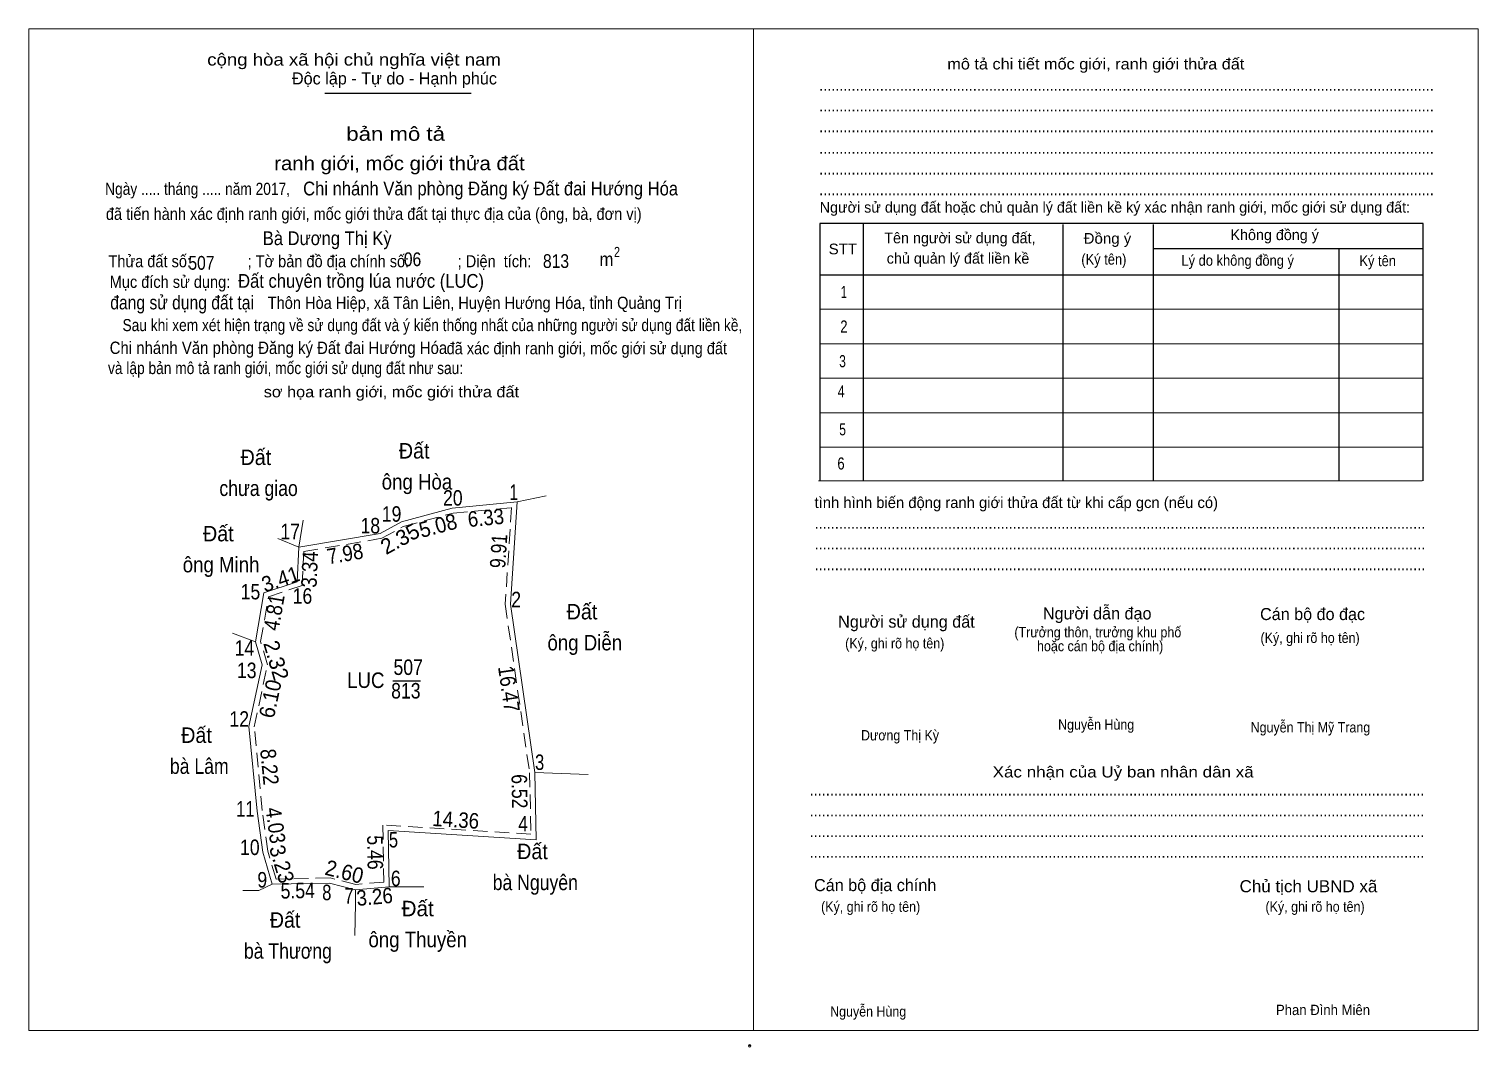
# Model space of a CAD drawing. Header units: metres. Extents: x 548176 to 549603, y 1838219 to 1838515.
# Drawn here: x 549021.5 to 549231.8, y 1838343.4 to 1838491.3 of the extents above; entities that cross this region are included whole.
import ezdxf
from ezdxf.enums import TextEntityAlignment as Align

# ---------------------------------------------------------------- set-up
doc = ezdxf.new("R2010")
doc.units = ezdxf.units.M
doc.header["$LTSCALE"] = 0.7
doc.header["$PDMODE"] = 32
doc.header["$PDSIZE"] = 0.35
doc.linetypes.add('MEDIUM_DASHED', pattern=[4.5, 3, -1.5])
for name, color, linetype in [('17', 7, 'Continuous'), ('25', 7, 'Continuous'), ('6', 7, 'Continuous')]:
    doc.layers.add(name, color=color, linetype=linetype)
doc.layers.add('63', color=7, linetype='Continuous', lineweight=13)
doc.layers.add('7', color=7, linetype='Continuous', lineweight=13)

msp = doc.modelspace()

# ---------------------------------------------------------------- linework, layer by layer
at = {"layer": '63'}
for p, q in [((549096.55, 1838423.45), (549092.34, 1838422.57)), ((549096.55, 1838423.45), (549092.34, 1838422.57)), ((549096.55, 1838423.45), (549092.34, 1838422.57)), ((549061.27, 1838419.93), (549060.63, 1838415.99)), ((549057.57, 1838417.25), (549060.63, 1838415.99)), ((549051.01, 1838403.49), (549054.33, 1838402.23)), ((549094.91, 1838383.29), (549095.1, 1838373.51)), ((549102.63, 1838382.97), (549094.91, 1838383.29)), ((549073.61, 1838374.85), (549073.74, 1838366.65)), ((549073.61, 1838374.85), (549095.1, 1838373.51)), ((549073.74, 1838366.65), (549068.87, 1838366.23)), ((549073.74, 1838366.65), (549068.87, 1838366.23)), ((549068.87, 1838366.23), (549068.88, 1838364.17)), ((549068.87, 1838366.23), (549068.88, 1838364.17)), ((549078.78, 1838366.64), (549073.74, 1838366.65))]:
    msp.add_line(p, q, dxfattribs=at)
at = {"layer": '63', "lineweight": 25}
msp.add_line((549074.27, 1838396.58), (549078.3, 1838396.58), dxfattribs=at)
at = {"layer": '63'}
msp.add_lwpolyline([(549092.34, 1838422.57), (549091.35, 1838407.74), (549094.91, 1838383.29), (549095.1, 1838373.51), (549073.61, 1838374.85), (549073.74, 1838366.65), (549068.87, 1838366.23), (549065.09, 1838367.19), (549056.77, 1838367.03), (549055.39, 1838371.68), (549054.59, 1838377.67), (549053.4, 1838389.93), (549055.31, 1838398.89), (549054.33, 1838402.23), (549055.56, 1838409.35), (549060.41, 1838410.98), (549060.63, 1838415.99), (549072.43, 1838418.01), (549075.53, 1838419.71), (549082.89, 1838421.67)], close=True, dxfattribs=at)
for points in [[(549060.63, 1838415.99), (549072.43, 1838418.01), (549075.53, 1838419.71), (549082.89, 1838421.67), (549092.34, 1838422.57)], [(549092.34, 1838422.57), (549091.35, 1838407.74), (549094.91, 1838383.29)], [(549054.33, 1838402.23), (549055.56, 1838409.35), (549060.41, 1838410.98), (549060.63, 1838415.99)], [(549056.77, 1838367.03), (549055.39, 1838371.68), (549054.59, 1838377.67), (549053.4, 1838389.93), (549055.31, 1838398.89), (549054.33, 1838402.23)], [(549052.53, 1838366.13), (549054.81, 1838366.15), (549056.77, 1838367.03)], [(549068.87, 1838366.23), (549065.09, 1838367.19), (549056.77, 1838367.03)], [(549068.87, 1838366.23), (549068.88, 1838364.17), (549068.76, 1838359.59)]]:
    msp.add_lwpolyline(points, dxfattribs=at)
at = {"layer": '63', "linetype": 'MEDIUM_DASHED'}
msp.add_lwpolyline([(549091.53, 1838421.75), (549090.6, 1838407.71), (549094.15, 1838383.23), (549094.33, 1838374.31), (549072.84, 1838375.64), (549072.97, 1838367.35), (549068.93, 1838367), (549065.17, 1838367.95), (549057.33, 1838367.79), (549056.13, 1838371.85), (549055.33, 1838377.75), (549054.17, 1838389.89), (549056.09, 1838398.92), (549055.09, 1838402.28), (549056.22, 1838408.77), (549061.13, 1838410.44), (549061.35, 1838415.36), (549072.69, 1838417.29), (549075.81, 1838419.01), (549083.03, 1838420.94)], close=True, dxfattribs=at)
at = {"layer": '7', "lineweight": 25}
for p, q in [((549064.4, 1838481.97), (549085.67, 1838481.97)), ((549142.56, 1838463.01), (549142.56, 1838425.66)), ((549171.58, 1838462.86), (549171.58, 1838425.66)), ((549184.67, 1838462.86), (549184.67, 1838425.66)), ((549184.67, 1838459.4), (549223.9, 1838459.4)), ((549211.61, 1838459.4), (549211.61, 1838425.66)), ((549136.26, 1838455.59), (549223.9, 1838455.59))]:
    msp.add_line(p, q, dxfattribs=at)
at = {"layer": '7'}
for p, q in [((549136.26, 1838450.57), (549223.9, 1838450.57)), ((549136.26, 1838445.56), (549223.9, 1838445.56)), ((549136.26, 1838440.54), (549223.9, 1838440.54)), ((549136.26, 1838435.52), (549223.9, 1838435.52)), ((549136.26, 1838430.51), (549223.9, 1838430.51)), ((549136.11, 1838425.66), (549223.75, 1838425.66))]:
    msp.add_line(p, q, dxfattribs=at)
for points in [[(549021.46, 1838491.29), (549126.65, 1838491.29), (549126.65, 1838345.8), (549021.46, 1838345.8)], [(549126.65, 1838491.29), (549231.84, 1838491.29), (549231.84, 1838345.8), (549126.65, 1838345.8)], [(549126.65, 1838491.29), (549231.84, 1838491.29), (549231.84, 1838345.8), (549126.65, 1838345.8)]]:
    msp.add_lwpolyline(points, close=True, dxfattribs=at)
at = {"layer": '7', "lineweight": 25}
msp.add_lwpolyline([(549223.9, 1838425.66), (549223.9, 1838463.01), (549136.26, 1838463.01), (549136.26, 1838425.66)], dxfattribs=at)
at = {"layer": '7'}
msp.add_point((549126.09, 1838343.56), dxfattribs=at)

# ---------------------------------------------------------------- texts
at = {"layer": '17'}
for s, width, p in [('Nguyễn Hùng', 0.9, (549170.88, 1838389.49)), ('Nguyễn Thị Mỹ Trang', 0.9, (549198.83, 1838389.09)), ('Dương Thị Kỳ', 0.9, (549142.26, 1838387.93)), ('Nguyễn Hùng', 0.9, (549137.78, 1838347.81)), ('Phan Đình Miên', 0.95, (549202.5, 1838348.03))]:
    msp.add_text(s, height=1.5, dxfattribs=dict(at, width=width)).set_placement(p)
at = {"layer": '25', "width": 0.9}
for s, height, p in [('Chi nhánh Văn phòng Đăng ký Đất đai Hướng Hóa', 2, (549061.26, 1838467.11)), ('Đất chuyên trồng lúa nước (LUC)', 2, (549051.82, 1838453.69)), ('Chi nhánh Văn phòng Đăng ký Đất đai Hướng Hóa', 1.8, (549033.18, 1838444.07))]:
    msp.add_text(s, height=height, dxfattribs=at).set_placement(p)
at = {"layer": '6', "width": 0.9}
msp.add_text('Bà Dương Thị Kỳ', height=2, dxfattribs=at).set_placement((549055.4, 1838459.89))
at = {"layer": '63'}
for s, width, p in [('Đất ', 0.95, (549077.78, 1838428.88)), ('Đất ', 0.95, (549054.8, 1838427.94)), ('ông Hòa', 0.9, (549077.785, 1838424.38)), ('chưa giao', 0.85, (549054.795, 1838423.44)), ('Đất ', 0.95, (549049.35, 1838416.85)), ('ông Minh', 0.9, (549049.35, 1838412.35)), ('Đất ', 0.95, (549102.15, 1838405.51)), ('ông Diễn', 0.9, (549102.155, 1838401.01)), ('507', 0.85, (549076.515, 1838397.44)), ('813', 0.85, (549076.175, 1838394.02)), ('Đất ', 0.95, (549046.18, 1838387.57)), ('bà Lâm', 0.85, (549046.185, 1838383.07)), ('Đất ', 0.95, (549094.96, 1838370.68)), ('bà Nguyên', 0.85, (549094.97, 1838366.18)), ('Đất ', 0.95, (549059.04, 1838360.72)), ('ông Thuyền', 0.9, (549077.9, 1838357.88)), ('bà Thương', 0.85, (549059.055, 1838356.22))]:
    msp.add_text(s, height=2.25, dxfattribs=dict(at, width=width)).set_placement(p, align=Align.CENTER)
for s, width, p in [(' 1', 0.75, (549092.48, 1838422.88)), (' 20', 0.85, (549084.42, 1838422.04)), (' 19', 0.85, (549075.53, 1838419.7)), (' 17', 0.85, (549060.81, 1838417.16)), (' 18', 0.85, (549072.44, 1838418)), (' 15', 0.85, (549055.04, 1838408.42)), (' 16', 0.85, (549062.59, 1838407.79)), (' 2', 0.85, (549092.9, 1838407.28)), (' 14', 0.85, (549054.16, 1838400.23)), (' 13', 0.85, (549054.5, 1838396.98)), ('LUC ', 0.9, (549073.82, 1838395.55)), (' 12', 0.85, (549053.41, 1838389.92)), (' 3', 0.8, (549096.27, 1838383.64)), (' 11', 0.8, (549054.21, 1838376.86)), (' 4', 0.85, (549093.91, 1838374.7)), (' 5', 0.8, (549075.05, 1838372.38)), (' 10', 0.85, (549054.95, 1838371.28)), (' 9', 0.85, (549056.04, 1838366.56)), (' 6', 0.85, (549075.42, 1838366.76)), (' 8', 0.8, (549065.37, 1838364.72)), (' 7', 0.8, (549068.59, 1838364.23))]:
    msp.add_text(s, height=2.25, dxfattribs=dict(at, width=width)).set_placement(p, align=Align.RIGHT)
for s, rotation, width, p in [('5.08', 14.939, 0.95, (549081.135, 1838418.0517)), ('6.33', 5.44, 0.9, (549087.8983, 1838419.1646)), ('7.98', 9.734, 0.9, (549067.5398, 1838413.9445)), ('9.91', 86.182, 0.85, (549090.7655, 1838415.3701)), ('3.34', 87.429, 0.9, (549063.3261, 1838412.7145)), ('3.41', 18.648, 0.95, (549058.3303, 1838410.291)), ('4.81', 80.185, 0.9, (549058.1534, 1838406.3433)), ('16.47', 278.273, 0.9, (549090.0383, 1838395.2519)), ('6.10', 77.99, 0.95, (549057.5867, 1838393.7509)), ('8.22', 275.516, 0.9, (549055.2737, 1838383.9731)), ('6.52', 271.142, 0.85, (549091.5609, 1838380.5174)), ('4.03', 277.707, 0.9, (549056.1524, 1838375.4359)), ('14.36', 356.446, 0.9, (549083.3553, 1838375.2935)), ('3.23', 286.53, 0.95, (549057.0898, 1838369.6451)), ('5.46', 270.944, 0.85, (549070.592, 1838371.6335)), ('2.60', 345.75, 0.95, (549066.9831, 1838367.7659)), ('5.54', 1.137, 0.85, (549060.5027, 1838364.9907)), ('3.26', 4.924, 0.9, (549071.7384, 1838364.1047))]:
    msp.add_text(s, height=2.25, rotation=rotation, dxfattribs=dict(at, width=width)).set_placement(p, align=Align.CENTER)
for s, rotation, p in [('2.35', 28.747, (549075.8689, 1838416.2469)), ('2.32', 286.25, (549056.2687, 1838399.2398))]:
    msp.add_text(s, height=2.25, rotation=rotation, dxfattribs=at).set_placement(p, align=Align.CENTER)
msp.add_text('Đất', height=2.25, dxfattribs=at).set_placement((549077.895, 1838362.38), align=Align.CENTER)
at = {"layer": '7'}
for s, height, width, p in [('cộng hòa xã hội chủ nghĩa việt nam', 1.756, 1.15, (549047.34, 1838485.97)), ('........................................................................................................................................................', 1.756, 0.9, (549136.18, 1838482.31)), ('........................................................................................................................................................', 1.756, 0.9, (549136.18, 1838479.31)), ('........................................................................................................................................................', 1.756, 0.9, (549136.18, 1838476.29)), ('........................................................................................................................................................', 1.756, 0.9, (549136.18, 1838473.15)), ('Ngày ..... tháng ..... năm 2017, ', 1.755, 0.85, (549032.52, 1838467.19)), ('........................................................................................................................................................', 1.756, 0.9, (549136.18, 1838470.13)), ('........................................................................................................................................................', 1.756, 0.9, (549136.18, 1838467.13)), (' đã tiến hành xác định ranh giới, mốc giới thửa đất tại thực địa của (ông, bà, đơn vị)', 1.755, 0.9, (549032.04, 1838463.55)), ('Đồng ý', 1.555, 1.05, (549174.58, 1838460.09)), ('Thửa đất số:              ; Tờ bản đồ địa chính số:            ; Diện  tích:', 1.755, 0.9, (549033, 1838456.67)), ('507', 2, 0.85, (549044.6, 1838456.31)), ('06', 2, 0.85, (549075.88, 1838456.83)), ('813', 2, 0.85, (549096.08, 1838456.57)), ('m', 2, 0.9, (549104.3, 1838456.83)), ('2', 1.458, 0.8, (549106.4, 1838458.17)), ('STT', 1.555, 1.05, (549137.56, 1838458.55)), ('(Ký tên)', 1.555, 0.9, (549174.24, 1838457.05)), ('Lý do không đồng ý', 1.555, 0.9, (549188.78, 1838456.89)), ('Ký tên', 1.555, 0.9, (549214.62, 1838456.83)), ('Mục đích sử dụng:', 1.755, 0.9, (549033.18, 1838453.67)), ('đang sử dụng đất tại', 2, 0.85, (549033.26, 1838450.55)), ('Thôn Hòa Hiệp, xã Tân Liên, Huyện Hướng Hóa, tỉnh Quảng Trị', 1.76, 0.9, (549056.12, 1838450.63)), ('Sau khi xem xét hiện trạng về sử dụng đất và ý kiến thống nhất của những người sử dụng đất liền kề,', 1.756, 0.85, (549035.04, 1838447.39)), ('đã xác định ranh giới, mốc giới sử dụng đất', 1.75, 0.9, (549082.1, 1838444.03)), (' và lập bản mô tả ranh giới, mốc giới sử dụng đất như sau:', 1.756, 0.85, (549032.38, 1838441.15)), ('.......................................................................................................................................................', 1.756, 0.9, (549135.52, 1838418.67)), ('.......................................................................................................................................................', 1.756, 0.9, (549135.52, 1838415.67)), ('.......................................................................................................................................................', 1.756, 0.9, (549135.52, 1838412.65)), ('(Ký, ghi rõ họ tên)', 1.505, 0.9, (549200.26, 1838402.09)), ('(Ký, ghi rõ họ tên)', 1.505, 0.9, (549139.96, 1838401.29)), ('........................................................................................................................................................', 1.756, 0.9, (549134.8, 1838379.91)), ('........................................................................................................................................................', 1.756, 0.9, (549134.8, 1838376.89)), ('........................................................................................................................................................', 1.756, 0.9, (549134.8, 1838373.89)), ('........................................................................................................................................................', 1.756, 0.9, (549134.8, 1838370.89)), ('Chủ tịch UBND xã', 1.756, 1.05, (549197.22, 1838365.87)), ('(Ký, ghi rõ họ tên)', 1.505, 0.9, (549136.46, 1838363.03)), ('(Ký, ghi rõ họ tên)', 1.505, 0.9, (549200.98, 1838363.03))]:
    msp.add_text(s, height=height, dxfattribs=dict(at, width=width)).set_placement(p)
for s, height, width, p in [('mô tả chi tiết mốc giới, ranh giới thửa đất', 1.605, 1.1, (549176.35, 1838485.41)), ('bản mô tả', 2.007, 1.2, (549074.69, 1838475.05)), ('ranh giới, mốc giới thửa đất', 2.007, 1.1, (549075.25, 1838470.77)), ('1', 1.756, 0.7, (549139.765, 1838452.19)), ('2', 1.756, 0.8, (549139.775, 1838447.19)), ('3', 1.756, 0.75, (549139.575, 1838442.15)), ('sơ họa ranh giới, mốc giới thửa đất', 1.605, 1.1, (549074.075, 1838437.77)), ('4', 1.756, 0.8, (549139.38, 1838437.77)), ('5', 1.756, 0.75, (549139.585, 1838432.25)), ('6', 1.756, 0.8, (549139.355, 1838427.29)), ('(Trưởng thôn, trưởng khu phố', 1.505, 0.9, (549176.64, 1838402.9)), ('hoặc cán bộ địa chính)', 1.505, 0.9, (549176.975, 1838400.89)), ('Xác nhận của Uỷ ban nhân dân xã', 1.606, 1.15, (549180.32, 1838382.55))]:
    msp.add_text(s, height=height, dxfattribs=dict(at, width=width)).set_placement(p, align=Align.CENTER)
for s, height, p in [('Độc lập - Tự do - Hạnh phúc', 1.756, (549059.64, 1838483.23)), ('Người sử dụng đất hoặc chủ quản lý đất liền kề ký xác nhận ranh giới, mốc giới sử dụng đất:', 1.555, (549136.26, 1838464.61)), ('Tên người sử dụng đất,', 1.555, (549145.64, 1838460.15)), ('Không đồng ý', 1.555, (549195.9, 1838460.61)), ('chủ quản lý đất liền kề', 1.555, (549146, 1838457.19)), ('tình hình biến động ranh giới thửa đất từ khi cấp gcn (nếu có)', 1.605, (549135.52, 1838421.69)), ('Người sử dụng đất', 1.756, (549138.94, 1838404.31)), ('Người dẫn đạo', 1.755, (549168.67, 1838405.51)), ('Cán bộ đo đạc', 1.752, (549200.2, 1838405.41)), ('Cán bộ địa chính', 1.756, (549135.44, 1838366.03))]:
    msp.add_text(s, height=height, dxfattribs=at).set_placement(p)

doc.saveas('drawing.dxf')
